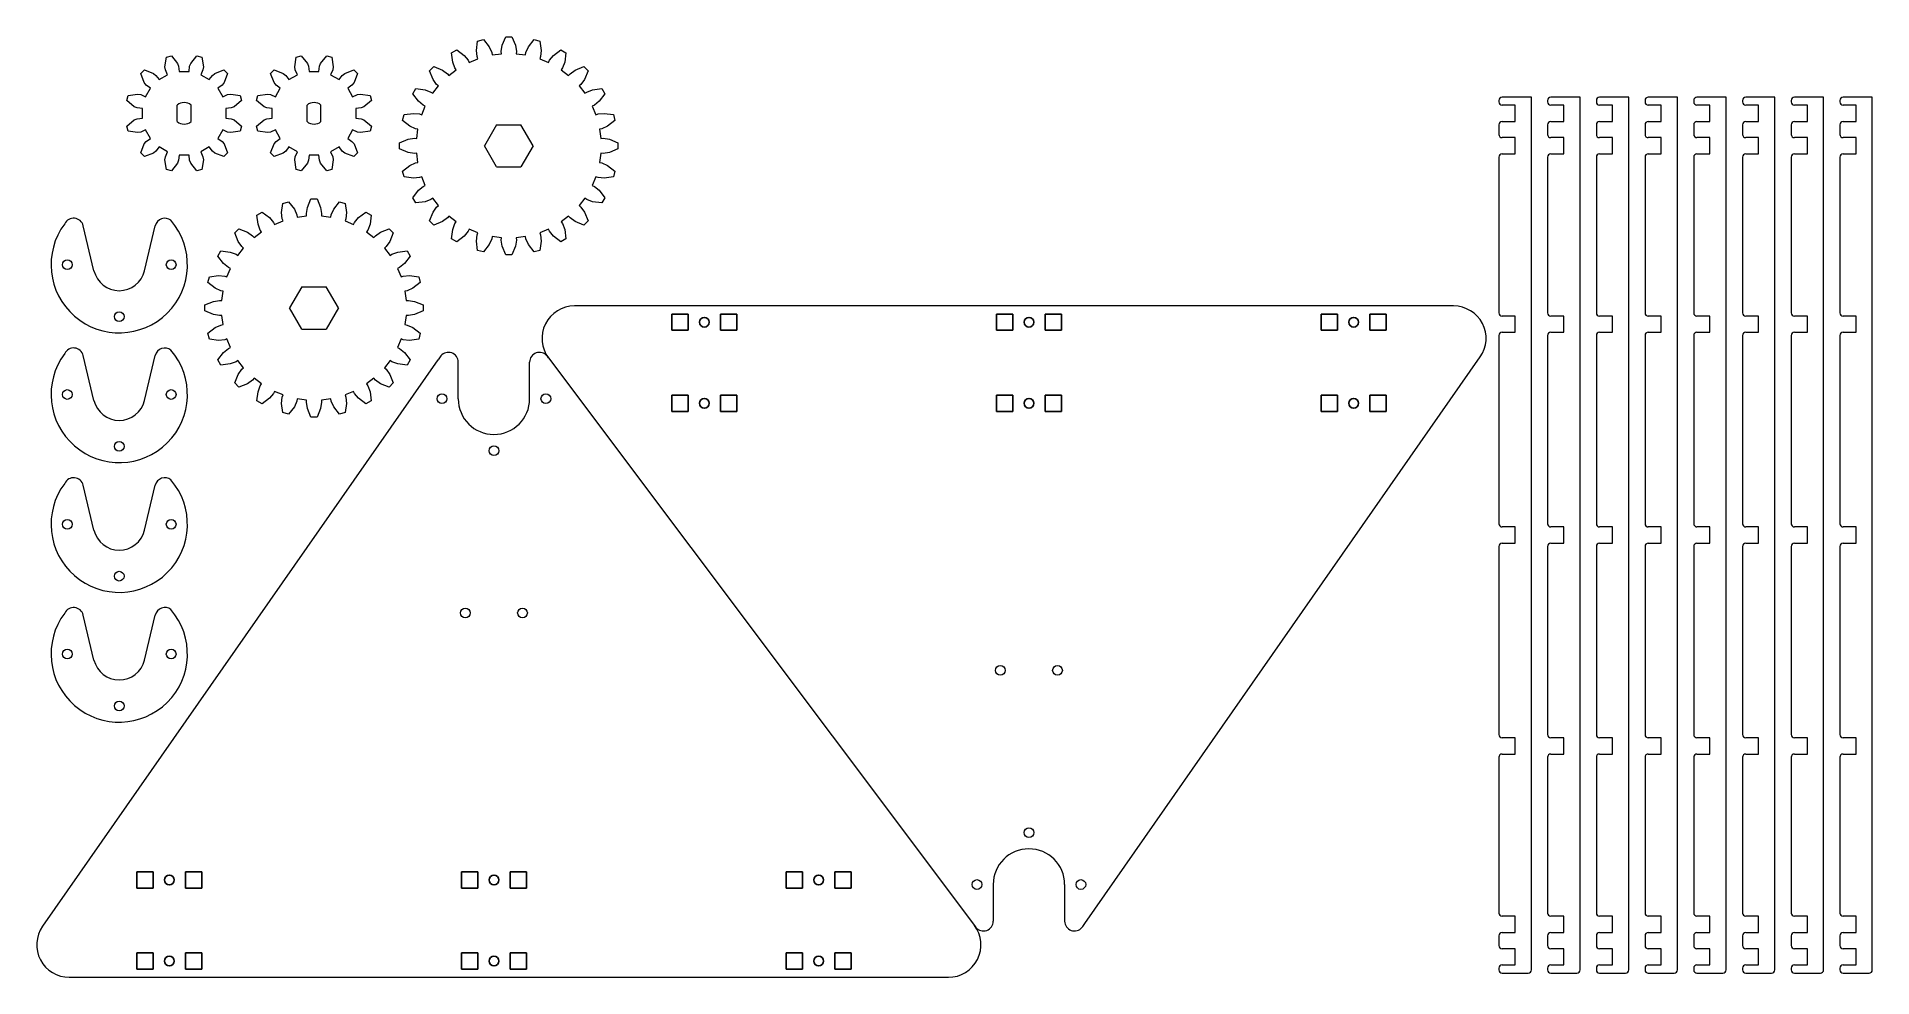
# Model space of a CAD drawing. Header units: millimetres. Extents: x 5 to 570, y 4 to 294.
import ezdxf

# ---------------------------------------------------------------- set-up
doc = ezdxf.new("R2010")
doc.units = ezdxf.units.MM
doc.layers.get('0').update_dxf_attribs({"linetype": 'CONTINUOUS', "lineweight": 25, "true_color": 0x000000})
for name, color, linetype, lineweight, true_color in [('Base - Side', 7, 'CONTINUOUS', 0, 0x000000), ('Bracket', 7, 'CONTINUOUS', 0, 0x000000), ('Gear - Motor', 7, 'CONTINUOUS', 0, 0x000000), ('Gear - Shaft', 7, 'CONTINUOUS', 0, 0x000000), ('Strut', 7, 'CONTINUOUS', 0, 0x000000)]:
    doc.layers.add(name, color=color, linetype=linetype, lineweight=lineweight, true_color=true_color)

msp = doc.modelspace()

# ---------------------------------------------------------------- linework, layer by layer
for p, q in [((205.22, 208.11), (200.22, 208.11)), ((200.22, 208.11), (200.22, 203.11)), ((205.22, 208.11), (205.22, 203.11)), ((215.22, 208.11), (220.22, 208.11)), ((215.22, 208.11), (215.22, 203.11)), ((220.22, 208.11), (220.22, 203.11)), ((305.22, 208.11), (300.22, 208.11)), ((300.22, 208.11), (300.22, 203.11)), ((305.22, 208.11), (305.22, 203.11)), ((315.22, 208.11), (320.22, 208.11)), ((315.22, 208.11), (315.22, 203.11)), ((320.22, 208.11), (320.22, 203.11)), ((405.22, 208.11), (400.22, 208.11)), ((400.22, 208.11), (400.22, 203.11)), ((405.22, 208.11), (405.22, 203.11)), ((415.22, 208.11), (420.22, 208.11)), ((415.22, 208.11), (415.22, 203.11)), ((420.22, 208.11), (420.22, 203.11)), ((205.22, 203.11), (200.22, 203.11)), ((215.22, 203.11), (220.22, 203.11)), ((305.22, 203.11), (300.22, 203.11)), ((315.22, 203.11), (320.22, 203.11)), ((405.22, 203.11), (400.22, 203.11)), ((415.22, 203.11), (420.22, 203.11)), ((205.22, 183.11), (200.22, 183.11)), ((200.22, 183.11), (200.22, 178.11)), ((205.22, 183.11), (205.22, 178.11)), ((215.22, 183.11), (220.22, 183.11)), ((215.22, 183.11), (215.22, 178.11)), ((220.22, 183.11), (220.22, 178.11)), ((305.22, 183.11), (300.22, 183.11)), ((300.22, 183.11), (300.22, 178.11)), ((305.22, 183.11), (305.22, 178.11)), ((315.22, 183.11), (320.22, 183.11)), ((315.22, 183.11), (315.22, 178.11)), ((320.22, 183.11), (320.22, 178.11)), ((405.22, 183.11), (400.22, 183.11)), ((400.22, 183.11), (400.22, 178.11)), ((405.22, 183.11), (405.22, 178.11)), ((415.22, 183.11), (420.22, 183.11)), ((415.22, 183.11), (415.22, 178.11)), ((420.22, 183.11), (420.22, 178.11)), ((205.22, 178.11), (200.22, 178.11)), ((215.22, 178.11), (220.22, 178.11)), ((305.22, 178.11), (300.22, 178.11)), ((315.22, 178.11), (320.22, 178.11)), ((405.22, 178.11), (400.22, 178.11)), ((415.22, 178.11), (420.22, 178.11)), ((40.42, 36.18), (35.42, 36.18)), ((35.42, 31.18), (35.42, 36.18)), ((40.42, 31.18), (40.42, 36.18)), ((50.42, 36.18), (55.42, 36.18)), ((50.42, 31.18), (50.42, 36.18)), ((55.42, 31.18), (55.42, 36.18)), ((140.42, 36.18), (135.42, 36.18)), ((135.42, 31.18), (135.42, 36.18)), ((140.42, 31.18), (140.42, 36.18)), ((150.42, 36.18), (155.42, 36.18)), ((150.42, 31.18), (150.42, 36.18)), ((155.42, 31.18), (155.42, 36.18)), ((240.42, 36.18), (235.42, 36.18)), ((235.42, 31.18), (235.42, 36.18)), ((240.42, 31.18), (240.42, 36.18)), ((250.42, 36.18), (255.42, 36.18)), ((250.42, 31.18), (250.42, 36.18)), ((255.42, 31.18), (255.42, 36.18)), ((40.42, 31.18), (35.42, 31.18)), ((50.42, 31.18), (55.42, 31.18)), ((140.42, 31.18), (135.42, 31.18)), ((150.42, 31.18), (155.42, 31.18)), ((240.42, 31.18), (235.42, 31.18)), ((250.42, 31.18), (255.42, 31.18)), ((40.42, 11.18), (35.42, 11.18)), ((35.42, 6.18), (35.42, 11.18)), ((40.42, 6.18), (35.42, 6.18)), ((40.42, 6.18), (40.42, 11.18)), ((50.42, 11.18), (55.42, 11.18)), ((50.42, 6.18), (50.42, 11.18)), ((50.42, 6.18), (55.42, 6.18)), ((55.42, 6.18), (55.42, 11.18)), ((140.42, 11.18), (135.42, 11.18)), ((135.42, 6.18), (135.42, 11.18)), ((140.42, 6.18), (135.42, 6.18)), ((140.42, 6.18), (140.42, 11.18)), ((150.42, 11.18), (155.42, 11.18)), ((150.42, 6.18), (150.42, 11.18)), ((150.42, 6.18), (155.42, 6.18)), ((155.42, 6.18), (155.42, 11.18)), ((240.42, 11.18), (235.42, 11.18)), ((235.42, 6.18), (235.42, 11.18)), ((240.42, 6.18), (235.42, 6.18)), ((240.42, 6.18), (240.42, 11.18)), ((250.42, 11.18), (255.42, 11.18)), ((250.42, 6.18), (250.42, 11.18)), ((250.42, 6.18), (255.42, 6.18)), ((255.42, 6.18), (255.42, 11.18))]:
    msp.add_line(p, q)
for centre in [(210.22, 205.61), (310.22, 205.61), (410.22, 205.61), (210.22, 180.61), (310.22, 180.61), (410.22, 180.61), (45.42, 33.68), (145.42, 33.68), (245.42, 33.68), (45.42, 8.68), (145.42, 8.68), (245.42, 8.68)]:
    msp.add_circle(centre, 1.5)
at = {"layer": 'Base - Side'}
for p, q in [((441.05, 210.61), (170.22, 210.61)), ((128.19, 194.02), (6.38, 19.4)), ((134.42, 182.01), (134.42, 193.32)), ((156.42, 182.01), (156.42, 193.32)), ((162.22, 194.61), (293.42, 19.68)), ((327.44, 20.26), (449.25, 194.89)), ((299.22, 32.28), (299.22, 20.96)), ((321.22, 32.28), (321.22, 20.96)), ((14.58, 3.68), (285.42, 3.68))]:
    msp.add_line(p, q, dxfattribs=at)
for centre in [(129.42, 182.01), (161.42, 182.01), (145.42, 166.01), (136.62, 115.98), (154.22, 115.98), (301.42, 98.3), (319.02, 98.3), (310.22, 48.28), (294.22, 32.28), (326.22, 32.28)]:
    msp.add_circle(centre, 1.5, dxfattribs=at)
for centre, radius, start, end in [((170.22, 200.61), 10, 90, 216.8699), ((441.05, 200.61), 10, 325.1024, 90), ((145.42, 182.01), 21, 141.0576, 145.1024), ((131.42, 193.32), 3, 0, 141.0576), ((159.42, 193.32), 3, 38.9424, 180), ((145.42, 182.01), 21, 36.8699, 38.9424), ((145.42, 182.01), 11, 180, 0), ((310.22, 32.28), 11, 360, 180), ((14.58, 13.68), 10, 145.1024, 270), ((285.42, 13.68), 10, 270, 36.8699), ((310.22, 32.28), 21, 216.8699, 218.9424), ((296.22, 20.96), 3, 218.9424, 360), ((324.22, 20.96), 3, 180, 321.0576), ((310.22, 32.28), 21, 321.0576, 325.1024)]:
    msp.add_arc(centre, radius, start, end, dxfattribs=at)
at = {"layer": 'Bracket'}
for p, q in [((22.22, 221.48), (18.92, 235.34)), ((37.78, 221.48), (41.08, 235.34)), ((22.22, 181.48), (18.92, 195.34)), ((37.78, 181.48), (41.08, 195.34)), ((22.22, 141.48), (18.92, 155.34)), ((37.78, 141.48), (41.08, 155.34)), ((22.22, 101.48), (18.92, 115.34)), ((37.78, 101.48), (41.08, 115.34))]:
    msp.add_line(p, q, dxfattribs=at)
for centre in [(14, 223.33), (46, 223.33), (30, 207.33), (14, 183.33), (46, 183.33), (30, 167.33), (14, 143.33), (46, 143.33), (30, 127.33), (14, 103.33), (46, 103.33), (30, 87.33)]:
    msp.add_circle(centre, 1.5, dxfattribs=at)
for centre, radius, start, end in [((15.95, 234.62), 3.05, 13.7119, 154.4471), ((44.05, 234.62), 3.05, 52.0127, 166.2949), ((30, 223.33), 21, 143.1259, 40.6864), ((30, 223.33), 8, 193.3877, 346.6123), ((30, 183.33), 21, 143.1259, 40.6864), ((15.95, 194.62), 3.05, 13.7119, 154.4471), ((44.05, 194.62), 3.05, 52.0127, 166.2949), ((30, 183.33), 8, 193.3877, 346.6123), ((30, 143.33), 21, 143.1259, 40.6864), ((15.95, 154.62), 3.05, 13.7119, 154.4471), ((44.05, 154.62), 3.05, 52.0127, 166.2949), ((30, 143.33), 8, 193.3877, 346.6123), ((30, 103.33), 21, 143.1259, 40.6864), ((15.95, 114.62), 3.05, 13.7119, 154.4471), ((44.05, 114.62), 3.05, 52.0127, 166.2949), ((30, 103.33), 8, 193.3877, 346.6123)]:
    msp.add_arc(centre, radius, start, end, dxfattribs=at)
at = {"layer": 'Gear - Motor', "color": 7, "true_color": 0xffffff}
for p, q in [((36.64, 282.23), (37.77, 283.36)), ((37.77, 283.36), (40.55, 282.32)), ((44.06, 284.34), (44.54, 287.27)), ((44.22, 283.39), (44.06, 284.34)), ((44.87, 281.88), (44.22, 283.39)), ((44.54, 287.27), (46.09, 287.68)), ((46.09, 287.68), (47.97, 285.39)), ((47.97, 285.39), (48.31, 284.49)), ((48.31, 284.49), (48.5, 282.85)), ((48.5, 282.85), (51.5, 282.85)), ((51.5, 282.85), (51.69, 284.49)), ((51.69, 284.49), (52.03, 285.39)), ((52.03, 285.39), (53.91, 287.68)), ((53.91, 287.68), (55.46, 287.27)), ((55.78, 283.39), (55.13, 281.88)), ((55.46, 287.27), (55.94, 284.34)), ((55.94, 284.34), (55.78, 283.39)), ((59.45, 282.32), (62.23, 283.36)), ((62.23, 283.36), (63.36, 282.23)), ((76.64, 282.23), (77.77, 283.36)), ((77.77, 283.36), (80.55, 282.32)), ((84.06, 284.34), (84.54, 287.27)), ((84.22, 283.39), (84.06, 284.34)), ((84.87, 281.88), (84.22, 283.39)), ((84.54, 287.27), (86.09, 287.68)), ((86.09, 287.68), (87.97, 285.39)), ((87.97, 285.39), (88.31, 284.49)), ((88.31, 284.49), (88.5, 282.85)), ((88.5, 282.85), (91.5, 282.85)), ((91.5, 282.85), (91.69, 284.49)), ((91.69, 284.49), (92.03, 285.39)), ((92.03, 285.39), (93.91, 287.68)), ((93.91, 287.68), (95.46, 287.27)), ((95.78, 283.39), (95.13, 281.88)), ((95.46, 287.27), (95.94, 284.34)), ((95.94, 284.34), (95.78, 283.39)), ((99.45, 282.32), (102.23, 283.36)), ((102.23, 283.36), (103.36, 282.23)), ((37.68, 279.45), (36.64, 282.23)), ((38.3, 278.71), (37.68, 279.45)), ((38.12, 275.13), (39.62, 277.72)), ((39.62, 277.72), (38.3, 278.71)), ((40.55, 282.32), (41.29, 281.7)), ((41.29, 281.7), (42.28, 280.38)), ((42.28, 280.38), (44.87, 281.88)), ((55.13, 281.88), (57.72, 280.38)), ((57.72, 280.38), (58.71, 281.7)), ((58.71, 281.7), (59.45, 282.32)), ((61.7, 278.71), (60.38, 277.72)), ((60.38, 277.72), (61.88, 275.13)), ((62.32, 279.45), (61.7, 278.71)), ((63.36, 282.23), (62.32, 279.45)), ((77.68, 279.45), (76.64, 282.23)), ((78.3, 278.71), (77.68, 279.45)), ((78.12, 275.13), (79.62, 277.72)), ((79.62, 277.72), (78.3, 278.71)), ((80.55, 282.32), (81.29, 281.7)), ((81.29, 281.7), (82.28, 280.38)), ((82.28, 280.38), (84.87, 281.88)), ((95.13, 281.88), (97.72, 280.38)), ((97.72, 280.38), (98.71, 281.7)), ((98.71, 281.7), (99.45, 282.32)), ((101.7, 278.71), (100.38, 277.72)), ((100.38, 277.72), (101.88, 275.13)), ((102.32, 279.45), (101.7, 278.71)), ((103.36, 282.23), (102.32, 279.45)), ((32.32, 273.91), (32.73, 275.46)), ((34.61, 272.03), (32.32, 273.91)), ((32.73, 275.46), (35.66, 275.94)), ((35.51, 271.69), (34.61, 272.03)), ((37.15, 271.5), (35.51, 271.69)), ((35.66, 275.94), (36.61, 275.78)), ((36.61, 275.78), (38.12, 275.13)), ((37.15, 268.5), (37.15, 271.5)), ((61.88, 275.13), (63.39, 275.78)), ((64.49, 271.69), (62.85, 271.5)), ((62.85, 271.5), (62.85, 268.5)), ((63.39, 275.78), (64.34, 275.94)), ((64.34, 275.94), (67.27, 275.46)), ((65.39, 272.03), (64.49, 271.69)), ((67.68, 273.91), (65.39, 272.03)), ((67.27, 275.46), (67.68, 273.91)), ((72.32, 273.91), (72.73, 275.46)), ((74.61, 272.03), (72.32, 273.91)), ((72.73, 275.46), (75.66, 275.94)), ((75.51, 271.69), (74.61, 272.03)), ((77.15, 271.5), (75.51, 271.69)), ((75.66, 275.94), (76.61, 275.78)), ((76.61, 275.78), (78.12, 275.13)), ((77.15, 268.5), (77.15, 271.5)), ((101.88, 275.13), (103.39, 275.78)), ((104.49, 271.69), (102.85, 271.5)), ((102.85, 271.5), (102.85, 268.5)), ((103.39, 275.78), (104.34, 275.94)), ((104.34, 275.94), (107.27, 275.46)), ((105.39, 272.03), (104.49, 271.69)), ((107.68, 273.91), (105.39, 272.03)), ((107.27, 275.46), (107.68, 273.91)), ((32.32, 266.09), (34.61, 267.97)), ((32.73, 264.54), (32.32, 266.09)), ((34.61, 267.97), (35.51, 268.31)), ((35.51, 268.31), (37.15, 268.5)), ((62.85, 268.5), (64.49, 268.31)), ((64.49, 268.31), (65.39, 267.97)), ((65.39, 267.97), (67.68, 266.09)), ((67.68, 266.09), (67.27, 264.54)), ((72.32, 266.09), (74.61, 267.97)), ((72.73, 264.54), (72.32, 266.09)), ((74.61, 267.97), (75.51, 268.31)), ((75.51, 268.31), (77.15, 268.5)), ((102.85, 268.5), (104.49, 268.31)), ((104.49, 268.31), (105.39, 267.97)), ((105.39, 267.97), (107.68, 266.09)), ((107.68, 266.09), (107.27, 264.54)), ((35.66, 264.06), (32.73, 264.54)), ((36.61, 264.22), (35.66, 264.06)), ((38.12, 264.87), (36.61, 264.22)), ((36.64, 257.77), (37.68, 260.55)), ((37.68, 260.55), (38.3, 261.29)), ((39.62, 262.28), (38.12, 264.87)), ((38.3, 261.29), (39.62, 262.28)), ((61.88, 264.87), (60.38, 262.28)), ((60.38, 262.28), (61.7, 261.29)), ((61.7, 261.29), (62.32, 260.55)), ((63.39, 264.22), (61.88, 264.87)), ((62.32, 260.55), (63.36, 257.77)), ((64.34, 264.06), (63.39, 264.22)), ((67.27, 264.54), (64.34, 264.06)), ((75.66, 264.06), (72.73, 264.54)), ((76.61, 264.22), (75.66, 264.06)), ((78.12, 264.87), (76.61, 264.22)), ((76.64, 257.77), (77.68, 260.55)), ((77.68, 260.55), (78.3, 261.29)), ((79.62, 262.28), (78.12, 264.87)), ((78.3, 261.29), (79.62, 262.28)), ((101.88, 264.87), (100.38, 262.28)), ((100.38, 262.28), (101.7, 261.29)), ((101.7, 261.29), (102.32, 260.55)), ((103.39, 264.22), (101.88, 264.87)), ((102.32, 260.55), (103.36, 257.77)), ((104.34, 264.06), (103.39, 264.22)), ((107.27, 264.54), (104.34, 264.06)), ((37.77, 256.64), (36.64, 257.77)), ((40.55, 257.68), (37.77, 256.64)), ((41.29, 258.3), (40.55, 257.68)), ((42.28, 259.62), (41.29, 258.3)), ((44.87, 258.12), (42.28, 259.62)), ((44.06, 255.66), (44.22, 256.61)), ((44.54, 252.73), (44.06, 255.66)), ((44.22, 256.61), (44.87, 258.12)), ((47.97, 254.61), (46.09, 252.32)), ((48.31, 255.51), (47.97, 254.61)), ((48.5, 257.15), (48.31, 255.51)), ((51.5, 257.15), (48.5, 257.15)), ((51.69, 255.51), (51.5, 257.15)), ((52.03, 254.61), (51.69, 255.51)), ((53.91, 252.32), (52.03, 254.61)), ((57.72, 259.62), (55.13, 258.12)), ((55.13, 258.12), (55.78, 256.61)), ((55.94, 255.66), (55.46, 252.73)), ((55.78, 256.61), (55.94, 255.66)), ((58.71, 258.3), (57.72, 259.62)), ((59.45, 257.68), (58.71, 258.3)), ((62.23, 256.64), (59.45, 257.68)), ((63.36, 257.77), (62.23, 256.64)), ((77.77, 256.64), (76.64, 257.77)), ((80.55, 257.68), (77.77, 256.64)), ((81.29, 258.3), (80.55, 257.68)), ((82.28, 259.62), (81.29, 258.3)), ((84.87, 258.12), (82.28, 259.62)), ((84.06, 255.66), (84.22, 256.61)), ((84.54, 252.73), (84.06, 255.66)), ((84.22, 256.61), (84.87, 258.12)), ((87.97, 254.61), (86.09, 252.32)), ((88.31, 255.51), (87.97, 254.61)), ((88.5, 257.15), (88.31, 255.51)), ((91.5, 257.15), (88.5, 257.15)), ((91.69, 255.51), (91.5, 257.15)), ((92.03, 254.61), (91.69, 255.51)), ((93.91, 252.32), (92.03, 254.61)), ((97.72, 259.62), (95.13, 258.12)), ((95.13, 258.12), (95.78, 256.61)), ((95.94, 255.66), (95.46, 252.73)), ((95.78, 256.61), (95.94, 255.66)), ((98.71, 258.3), (97.72, 259.62)), ((99.45, 257.68), (98.71, 258.3)), ((102.23, 256.64), (99.45, 257.68)), ((103.36, 257.77), (102.23, 256.64)), ((46.09, 252.32), (44.54, 252.73)), ((55.46, 252.73), (53.91, 252.32)), ((86.09, 252.32), (84.54, 252.73)), ((95.46, 252.73), (93.91, 252.32))]:
    msp.add_line(p, q, dxfattribs=at)
at = {"layer": 'Gear - Motor'}
for p, q in [((47.85, 267.46), (47.85, 272.54)), ((52.15, 267.46), (52.15, 272.54)), ((87.85, 267.46), (87.85, 272.54)), ((92.15, 267.46), (92.15, 272.54))]:
    msp.add_line(p, q, dxfattribs=at)
for centre, start, end in [((50, 270), 49.8259, 130.1741), ((90, 270), 49.8259, 130.1741), ((50, 270), 229.8259, 310.1741), ((90, 270), 229.8259, 310.1741)]:
    msp.add_arc(centre, 3.33, start, end, dxfattribs=at)
at = {"layer": 'Gear - Shaft', "color": 7, "true_color": 0xffffff}
for p, q in [((132.39, 288.65), (133.99, 289.58)), ((132.75, 285.81), (132.39, 288.65)), ((133.99, 289.58), (136.27, 287.84)), ((140.02, 289.4), (140.4, 292.24)), ((140.21, 287.48), (140.02, 289.4)), ((140.4, 292.24), (142.19, 292.71)), ((142.19, 292.71), (143.94, 290.45)), ((143.94, 290.45), (144.74, 288.7)), ((144.74, 288.7), (144.86, 287.99)), ((144.86, 287.99), (147.72, 288.37)), ((147.66, 289.08), (147.97, 290.98)), ((147.72, 288.37), (147.66, 289.08)), ((147.97, 290.98), (149.07, 293.62)), ((149.07, 293.62), (150.93, 293.62)), ((150.93, 293.62), (152.03, 290.98)), ((152.03, 290.98), (152.34, 289.08)), ((152.34, 289.08), (152.28, 288.37)), ((152.28, 288.37), (155.14, 287.99)), ((155.14, 287.99), (155.26, 288.7)), ((155.26, 288.7), (156.06, 290.45)), ((156.06, 290.45), (157.81, 292.71)), ((157.81, 292.71), (159.6, 292.24)), ((159.6, 292.24), (159.98, 289.4)), ((159.98, 289.4), (159.79, 287.48)), ((163.73, 287.84), (166.01, 289.58)), ((166.01, 289.58), (167.61, 288.65)), ((167.61, 288.65), (167.25, 285.81)), ((125.57, 283.12), (126.88, 284.43)), ((126.66, 280.47), (125.57, 283.12)), ((126.88, 284.43), (129.53, 283.34)), ((129.53, 283.34), (131.09, 282.22)), ((131.56, 281.67), (133.84, 283.42)), ((133.43, 284.01), (132.75, 285.81)), ((133.84, 283.42), (133.43, 284.01)), ((136.27, 287.84), (137.49, 286.36)), ((137.49, 286.36), (137.79, 285.71)), ((137.79, 285.71), (140.45, 286.81)), ((140.45, 286.81), (140.21, 287.48)), ((159.79, 287.48), (159.55, 286.81)), ((159.55, 286.81), (162.21, 285.71)), ((162.21, 285.71), (162.51, 286.36)), ((162.51, 286.36), (163.73, 287.84)), ((166.57, 284.01), (166.16, 283.42)), ((166.16, 283.42), (168.44, 281.67)), ((167.25, 285.81), (166.57, 284.01)), ((168.91, 282.22), (170.47, 283.34)), ((170.47, 283.34), (173.12, 284.43)), ((173.12, 284.43), (174.43, 283.12)), ((174.43, 283.12), (173.34, 280.47)), ((120.42, 276.01), (121.35, 277.61)), ((121.35, 277.61), (124.19, 277.25)), ((124.19, 277.25), (125.99, 276.57)), ((126.58, 276.16), (128.33, 278.44)), ((127.78, 278.91), (126.66, 280.47)), ((128.33, 278.44), (127.78, 278.91)), ((131.09, 282.22), (131.56, 281.67)), ((168.44, 281.67), (168.91, 282.22)), ((172.22, 278.91), (171.67, 278.44)), ((171.67, 278.44), (173.42, 276.16)), ((173.34, 280.47), (172.22, 278.91)), ((174.01, 276.57), (175.81, 277.25)), ((175.81, 277.25), (178.65, 277.61)), ((178.65, 277.61), (179.58, 276.01)), ((122.16, 273.73), (120.42, 276.01)), ((123.64, 272.51), (122.16, 273.73)), ((123.19, 269.55), (124.29, 272.21)), ((124.29, 272.21), (123.64, 272.51)), ((125.99, 276.57), (126.58, 276.16)), ((173.42, 276.16), (174.01, 276.57)), ((176.36, 272.51), (175.71, 272.21)), ((175.71, 272.21), (176.81, 269.55)), ((177.84, 273.73), (176.36, 272.51)), ((179.58, 276.01), (177.84, 273.73)), ((117.29, 267.81), (117.76, 269.6)), ((119.55, 266.06), (117.29, 267.81)), ((117.76, 269.6), (120.6, 269.98)), ((121.3, 265.26), (119.55, 266.06)), ((120.6, 269.98), (122.52, 269.79)), ((122.52, 269.79), (123.19, 269.55)), ((176.81, 269.55), (177.48, 269.79)), ((177.48, 269.79), (179.4, 269.98)), ((180.45, 266.06), (178.7, 265.26)), ((179.4, 269.98), (182.24, 269.6)), ((182.71, 267.81), (180.45, 266.06)), ((182.24, 269.6), (182.71, 267.81)), ((116.38, 260.93), (119.02, 262.03)), ((116.38, 259.07), (116.38, 260.93)), ((119.02, 262.03), (120.92, 262.34)), ((120.92, 262.34), (121.63, 262.28)), ((122.01, 265.14), (121.3, 265.26)), ((121.63, 262.28), (122.01, 265.14)), ((178.7, 265.26), (177.99, 265.14)), ((177.99, 265.14), (178.37, 262.28)), ((178.37, 262.28), (179.08, 262.34)), ((179.08, 262.34), (180.98, 262.03)), ((180.98, 262.03), (183.62, 260.93)), ((183.62, 260.93), (183.62, 259.07)), ((119.02, 257.97), (116.38, 259.07)), ((120.92, 257.66), (119.02, 257.97)), ((119.55, 253.94), (121.3, 254.74)), ((121.63, 257.72), (120.92, 257.66)), ((121.3, 254.74), (122.01, 254.86)), ((122.01, 254.86), (121.63, 257.72)), ((178.37, 257.72), (177.99, 254.86)), ((177.99, 254.86), (178.7, 254.74)), ((179.08, 257.66), (178.37, 257.72)), ((178.7, 254.74), (180.45, 253.94)), ((180.98, 257.97), (179.08, 257.66)), ((183.62, 259.07), (180.98, 257.97)), ((117.29, 252.19), (119.55, 253.94)), ((117.76, 250.4), (117.29, 252.19)), ((120.6, 250.02), (117.76, 250.4)), ((122.52, 250.21), (120.6, 250.02)), ((123.19, 250.45), (122.52, 250.21)), ((124.29, 247.79), (123.19, 250.45)), ((176.81, 250.45), (175.71, 247.79)), ((177.48, 250.21), (176.81, 250.45)), ((179.4, 250.02), (177.48, 250.21)), ((182.24, 250.4), (179.4, 250.02)), ((180.45, 253.94), (182.71, 252.19)), ((182.71, 252.19), (182.24, 250.4)), ((87.97, 240.98), (89.07, 243.62)), ((89.07, 243.62), (90.93, 243.62)), ((90.93, 243.62), (92.03, 240.98)), ((120.42, 243.99), (122.16, 246.27)), ((121.35, 242.39), (120.42, 243.99)), ((122.16, 246.27), (123.64, 247.49)), ((123.64, 247.49), (124.29, 247.79)), ((125.99, 243.43), (124.19, 242.75)), ((126.58, 243.84), (125.99, 243.43)), ((128.33, 241.56), (126.58, 243.84)), ((173.42, 243.84), (171.67, 241.56)), ((174.01, 243.43), (173.42, 243.84)), ((175.81, 242.75), (174.01, 243.43)), ((175.71, 247.79), (176.36, 247.49)), ((176.36, 247.49), (177.84, 246.27)), ((177.84, 246.27), (179.58, 243.99)), ((179.58, 243.99), (178.65, 242.39)), ((72.39, 238.65), (73.99, 239.58)), ((72.75, 235.81), (72.39, 238.65)), ((73.99, 239.58), (76.27, 237.84)), ((76.27, 237.84), (77.49, 236.36)), ((80.02, 239.4), (80.4, 242.24)), ((80.21, 237.48), (80.02, 239.4)), ((80.45, 236.81), (80.21, 237.48)), ((80.4, 242.24), (82.19, 242.71)), ((82.19, 242.71), (83.94, 240.45)), ((83.94, 240.45), (84.74, 238.7)), ((84.74, 238.7), (84.86, 237.99)), ((84.86, 237.99), (87.72, 238.37)), ((87.66, 239.08), (87.97, 240.98)), ((87.72, 238.37), (87.66, 239.08)), ((92.03, 240.98), (92.34, 239.08)), ((92.34, 239.08), (92.28, 238.37)), ((92.28, 238.37), (95.14, 237.99)), ((95.14, 237.99), (95.26, 238.7)), ((95.26, 238.7), (96.06, 240.45)), ((96.06, 240.45), (97.81, 242.71)), ((97.81, 242.71), (99.6, 242.24)), ((99.79, 237.48), (99.55, 236.81)), ((99.6, 242.24), (99.98, 239.4)), ((99.98, 239.4), (99.79, 237.48)), ((102.51, 236.36), (103.73, 237.84)), ((103.73, 237.84), (106.01, 239.58)), ((106.01, 239.58), (107.61, 238.65)), ((107.61, 238.65), (107.25, 235.81)), ((124.19, 242.75), (121.35, 242.39)), ((125.57, 236.88), (126.66, 239.53)), ((126.66, 239.53), (127.78, 241.09)), ((127.78, 241.09), (128.33, 241.56)), ((131.09, 237.78), (129.53, 236.66)), ((131.56, 238.33), (131.09, 237.78)), ((133.84, 236.58), (131.56, 238.33)), ((168.44, 238.33), (166.16, 236.58)), ((168.91, 237.78), (168.44, 238.33)), ((170.47, 236.66), (168.91, 237.78)), ((171.67, 241.56), (172.22, 241.09)), ((172.22, 241.09), (173.34, 239.53)), ((173.34, 239.53), (174.43, 236.88)), ((178.65, 242.39), (175.81, 242.75)), ((65.57, 233.12), (66.88, 234.43)), ((66.66, 230.47), (65.57, 233.12)), ((66.88, 234.43), (69.53, 233.34)), ((69.53, 233.34), (71.09, 232.22)), ((71.09, 232.22), (71.56, 231.67)), ((71.56, 231.67), (73.84, 233.42)), ((73.43, 234.01), (72.75, 235.81)), ((73.84, 233.42), (73.43, 234.01)), ((77.49, 236.36), (77.79, 235.71)), ((77.79, 235.71), (80.45, 236.81)), ((99.55, 236.81), (102.21, 235.71)), ((102.21, 235.71), (102.51, 236.36)), ((106.57, 234.01), (106.16, 233.42)), ((106.16, 233.42), (108.44, 231.67)), ((107.25, 235.81), (106.57, 234.01)), ((108.44, 231.67), (108.91, 232.22)), ((108.91, 232.22), (110.47, 233.34)), ((110.47, 233.34), (113.12, 234.43)), ((113.12, 234.43), (114.43, 233.12)), ((114.43, 233.12), (113.34, 230.47)), ((126.88, 235.57), (125.57, 236.88)), ((129.53, 236.66), (126.88, 235.57)), ((132.39, 231.35), (132.75, 234.19)), ((132.75, 234.19), (133.43, 235.99)), ((133.43, 235.99), (133.84, 236.58)), ((136.27, 232.16), (133.99, 230.42)), ((137.49, 233.64), (136.27, 232.16)), ((137.79, 234.29), (137.49, 233.64)), ((140.45, 233.19), (137.79, 234.29)), ((140.02, 230.6), (140.21, 232.52)), ((140.21, 232.52), (140.45, 233.19)), ((144.86, 232.01), (144.74, 231.3)), ((147.72, 231.63), (144.86, 232.01)), ((155.14, 232.01), (152.28, 231.63)), ((155.26, 231.3), (155.14, 232.01)), ((162.21, 234.29), (159.55, 233.19)), ((159.55, 233.19), (159.79, 232.52)), ((159.79, 232.52), (159.98, 230.6)), ((162.51, 233.64), (162.21, 234.29)), ((163.73, 232.16), (162.51, 233.64)), ((166.01, 230.42), (163.73, 232.16)), ((166.16, 236.58), (166.57, 235.99)), ((166.57, 235.99), (167.25, 234.19)), ((167.25, 234.19), (167.61, 231.35)), ((173.12, 235.57), (170.47, 236.66)), ((174.43, 236.88), (173.12, 235.57)), ((60.42, 226.01), (61.35, 227.61)), ((61.35, 227.61), (64.19, 227.25)), ((64.19, 227.25), (65.99, 226.57)), ((65.99, 226.57), (66.58, 226.16)), ((66.58, 226.16), (68.33, 228.44)), ((67.78, 228.91), (66.66, 230.47)), ((68.33, 228.44), (67.78, 228.91)), ((112.22, 228.91), (111.67, 228.44)), ((111.67, 228.44), (113.42, 226.16)), ((113.34, 230.47), (112.22, 228.91)), ((113.42, 226.16), (114.01, 226.57)), ((114.01, 226.57), (115.81, 227.25)), ((115.81, 227.25), (118.65, 227.61)), ((118.65, 227.61), (119.58, 226.01)), ((133.99, 230.42), (132.39, 231.35)), ((140.4, 227.76), (140.02, 230.6)), ((142.19, 227.29), (140.4, 227.76)), ((143.94, 229.55), (142.19, 227.29)), ((144.74, 231.3), (143.94, 229.55)), ((147.66, 230.92), (147.72, 231.63)), ((147.97, 229.02), (147.66, 230.92)), ((149.07, 226.38), (147.97, 229.02)), ((150.93, 226.38), (149.07, 226.38)), ((152.03, 229.02), (150.93, 226.38)), ((152.34, 230.92), (152.03, 229.02)), ((152.28, 231.63), (152.34, 230.92)), ((156.06, 229.55), (155.26, 231.3)), ((157.81, 227.29), (156.06, 229.55)), ((159.6, 227.76), (157.81, 227.29)), ((159.98, 230.6), (159.6, 227.76)), ((167.61, 231.35), (166.01, 230.42)), ((62.16, 223.73), (60.42, 226.01)), ((63.64, 222.51), (62.16, 223.73)), ((63.19, 219.55), (64.29, 222.21)), ((64.29, 222.21), (63.64, 222.51)), ((116.36, 222.51), (115.71, 222.21)), ((115.71, 222.21), (116.81, 219.55)), ((117.84, 223.73), (116.36, 222.51)), ((119.58, 226.01), (117.84, 223.73)), ((57.29, 217.81), (57.76, 219.6)), ((59.55, 216.06), (57.29, 217.81)), ((57.76, 219.6), (60.6, 219.98)), ((61.3, 215.26), (59.55, 216.06)), ((60.6, 219.98), (62.52, 219.79)), ((62.01, 215.14), (61.3, 215.26)), ((61.63, 212.28), (62.01, 215.14)), ((62.52, 219.79), (63.19, 219.55)), ((116.81, 219.55), (117.48, 219.79)), ((117.48, 219.79), (119.4, 219.98)), ((118.7, 215.26), (117.99, 215.14)), ((117.99, 215.14), (118.37, 212.28)), ((120.45, 216.06), (118.7, 215.26)), ((119.4, 219.98), (122.24, 219.6)), ((122.71, 217.81), (120.45, 216.06)), ((122.24, 219.6), (122.71, 217.81)), ((56.38, 210.93), (59.02, 212.03)), ((56.38, 209.07), (56.38, 210.93)), ((59.02, 212.03), (60.92, 212.34)), ((60.92, 212.34), (61.63, 212.28)), ((118.37, 212.28), (119.08, 212.34)), ((119.08, 212.34), (120.98, 212.03)), ((120.98, 212.03), (123.62, 210.93)), ((123.62, 210.93), (123.62, 209.07)), ((59.02, 207.97), (56.38, 209.07)), ((57.29, 202.19), (59.55, 203.94)), ((60.92, 207.66), (59.02, 207.97)), ((59.55, 203.94), (61.3, 204.74)), ((61.63, 207.72), (60.92, 207.66)), ((61.3, 204.74), (62.01, 204.86)), ((62.01, 204.86), (61.63, 207.72)), ((118.37, 207.72), (117.99, 204.86)), ((117.99, 204.86), (118.7, 204.74)), ((119.08, 207.66), (118.37, 207.72)), ((118.7, 204.74), (120.45, 203.94)), ((120.98, 207.97), (119.08, 207.66)), ((120.45, 203.94), (122.71, 202.19)), ((123.62, 209.07), (120.98, 207.97)), ((57.76, 200.4), (57.29, 202.19)), ((60.6, 200.02), (57.76, 200.4)), ((62.52, 200.21), (60.6, 200.02)), ((63.19, 200.45), (62.52, 200.21)), ((64.29, 197.79), (63.19, 200.45)), ((116.81, 200.45), (115.71, 197.79)), ((117.48, 200.21), (116.81, 200.45)), ((119.4, 200.02), (117.48, 200.21)), ((122.24, 200.4), (119.4, 200.02)), ((122.71, 202.19), (122.24, 200.4)), ((60.42, 193.99), (62.16, 196.27)), ((61.35, 192.39), (60.42, 193.99)), ((64.19, 192.75), (61.35, 192.39)), ((62.16, 196.27), (63.64, 197.49)), ((63.64, 197.49), (64.29, 197.79)), ((65.99, 193.43), (64.19, 192.75)), ((66.58, 193.84), (65.99, 193.43)), ((68.33, 191.56), (66.58, 193.84)), ((113.42, 193.84), (111.67, 191.56)), ((114.01, 193.43), (113.42, 193.84)), ((115.81, 192.75), (114.01, 193.43)), ((115.71, 197.79), (116.36, 197.49)), ((118.65, 192.39), (115.81, 192.75)), ((116.36, 197.49), (117.84, 196.27)), ((117.84, 196.27), (119.58, 193.99)), ((119.58, 193.99), (118.65, 192.39)), ((65.57, 186.88), (66.66, 189.53)), ((66.88, 185.57), (65.57, 186.88)), ((66.66, 189.53), (67.78, 191.09)), ((69.53, 186.66), (66.88, 185.57)), ((67.78, 191.09), (68.33, 191.56)), ((71.09, 187.78), (69.53, 186.66)), ((71.56, 188.33), (71.09, 187.78)), ((73.84, 186.58), (71.56, 188.33)), ((108.44, 188.33), (106.16, 186.58)), ((108.91, 187.78), (108.44, 188.33)), ((110.47, 186.66), (108.91, 187.78)), ((113.12, 185.57), (110.47, 186.66)), ((111.67, 191.56), (112.22, 191.09)), ((112.22, 191.09), (113.34, 189.53)), ((114.43, 186.88), (113.12, 185.57)), ((113.34, 189.53), (114.43, 186.88)), ((72.39, 181.35), (72.75, 184.19)), ((73.99, 180.42), (72.39, 181.35)), ((72.75, 184.19), (73.43, 185.99)), ((73.43, 185.99), (73.84, 186.58)), ((76.27, 182.16), (73.99, 180.42)), ((77.49, 183.64), (76.27, 182.16)), ((77.79, 184.29), (77.49, 183.64)), ((80.45, 183.19), (77.79, 184.29)), ((80.02, 180.6), (80.21, 182.52)), ((80.21, 182.52), (80.45, 183.19)), ((84.74, 181.3), (83.94, 179.55)), ((84.86, 182.01), (84.74, 181.3)), ((87.72, 181.63), (84.86, 182.01)), ((87.66, 180.92), (87.72, 181.63)), ((95.14, 182.01), (92.28, 181.63)), ((92.28, 181.63), (92.34, 180.92)), ((95.26, 181.3), (95.14, 182.01)), ((96.06, 179.55), (95.26, 181.3)), ((102.21, 184.29), (99.55, 183.19)), ((99.55, 183.19), (99.79, 182.52)), ((99.79, 182.52), (99.98, 180.6)), ((102.51, 183.64), (102.21, 184.29)), ((103.73, 182.16), (102.51, 183.64)), ((106.01, 180.42), (103.73, 182.16)), ((107.61, 181.35), (106.01, 180.42)), ((106.16, 186.58), (106.57, 185.99)), ((106.57, 185.99), (107.25, 184.19)), ((107.25, 184.19), (107.61, 181.35)), ((80.4, 177.76), (80.02, 180.6)), ((82.19, 177.29), (80.4, 177.76)), ((83.94, 179.55), (82.19, 177.29)), ((87.97, 179.02), (87.66, 180.92)), ((89.07, 176.38), (87.97, 179.02)), ((90.93, 176.38), (89.07, 176.38)), ((92.03, 179.02), (90.93, 176.38)), ((92.34, 180.92), (92.03, 179.02)), ((97.81, 177.29), (96.06, 179.55)), ((99.6, 177.76), (97.81, 177.29)), ((99.98, 180.6), (99.6, 177.76))]:
    msp.add_line(p, q, dxfattribs=at)
at = {"layer": 'Gear - Shaft'}
for p, q in [((146.25, 266.5), (142.49, 260)), ((146.25, 266.5), (153.75, 266.5)), ((157.51, 260), (153.75, 266.5)), ((146.25, 253.5), (142.49, 260)), ((157.51, 260), (153.75, 253.5)), ((146.25, 253.5), (153.75, 253.5)), ((86.25, 216.5), (82.49, 210)), ((86.25, 216.5), (93.75, 216.5)), ((97.51, 210), (93.75, 216.5)), ((86.25, 203.5), (82.49, 210)), ((97.51, 210), (93.75, 203.5)), ((86.25, 203.5), (93.75, 203.5))]:
    msp.add_line(p, q, dxfattribs=at)
at = {"layer": 'Strut'}
for p, q in [((455, 274), (455, 273.5)), ((465, 275), (456, 275)), ((460, 272.5), (456, 272.5)), ((460, 267.5), (460, 272.5)), ((465, 6), (465, 275)), ((470, 274), (470, 273.5)), ((480, 275), (471, 275)), ((475, 272.5), (471, 272.5)), ((475, 267.5), (475, 272.5)), ((480, 6), (480, 275)), ((485, 274), (485, 273.5)), ((495, 275), (486, 275)), ((490, 272.5), (486, 272.5)), ((490, 267.5), (490, 272.5)), ((495, 6), (495, 275)), ((500, 274), (500, 273.5)), ((510, 275), (501, 275)), ((505, 272.5), (501, 272.5)), ((505, 267.5), (505, 272.5)), ((510, 6), (510, 275)), ((515, 274), (515, 273.5)), ((525, 275), (516, 275)), ((520, 272.5), (516, 272.5)), ((520, 267.5), (520, 272.5)), ((525, 6), (525, 275)), ((530, 274), (530, 273.5)), ((540, 275), (531, 275)), ((535, 272.5), (531, 272.5)), ((535, 267.5), (535, 272.5)), ((540, 6), (540, 275)), ((545, 274), (545, 273.5)), ((555, 275), (546, 275)), ((550, 272.5), (546, 272.5)), ((550, 267.5), (550, 272.5)), ((555, 6), (555, 275)), ((560, 274), (560, 273.5)), ((570, 275), (561, 275)), ((565, 272.5), (561, 272.5)), ((565, 267.5), (565, 272.5)), ((570, 6), (570, 275)), ((455, 266.5), (455, 263.5)), ((456, 267.5), (460, 267.5)), ((470, 266.5), (470, 263.5)), ((471, 267.5), (475, 267.5)), ((485, 266.5), (485, 263.5)), ((486, 267.5), (490, 267.5)), ((500, 266.5), (500, 263.5)), ((501, 267.5), (505, 267.5)), ((515, 266.5), (515, 263.5)), ((516, 267.5), (520, 267.5)), ((530, 266.5), (530, 263.5)), ((531, 267.5), (535, 267.5)), ((545, 266.5), (545, 263.5)), ((546, 267.5), (550, 267.5)), ((560, 266.5), (560, 263.5)), ((561, 267.5), (565, 267.5)), ((460, 262.5), (456, 262.5)), ((460, 257.5), (460, 262.5)), ((475, 262.5), (471, 262.5)), ((475, 257.5), (475, 262.5)), ((490, 262.5), (486, 262.5)), ((490, 257.5), (490, 262.5)), ((505, 262.5), (501, 262.5)), ((505, 257.5), (505, 262.5)), ((520, 262.5), (516, 262.5)), ((520, 257.5), (520, 262.5)), ((535, 262.5), (531, 262.5)), ((535, 257.5), (535, 262.5)), ((550, 262.5), (546, 262.5)), ((550, 257.5), (550, 262.5)), ((565, 262.5), (561, 262.5)), ((565, 257.5), (565, 262.5)), ((455, 256.5), (455, 208.5)), ((456, 257.5), (460, 257.5)), ((470, 256.5), (470, 208.5)), ((471, 257.5), (475, 257.5)), ((485, 256.5), (485, 208.5)), ((486, 257.5), (490, 257.5)), ((500, 256.5), (500, 208.5)), ((501, 257.5), (505, 257.5)), ((515, 256.5), (515, 208.5)), ((516, 257.5), (520, 257.5)), ((530, 256.5), (530, 208.5)), ((531, 257.5), (535, 257.5)), ((545, 256.5), (545, 208.5)), ((546, 257.5), (550, 257.5)), ((560, 256.5), (560, 208.5)), ((561, 257.5), (565, 257.5)), ((460, 207.5), (456, 207.5)), ((460, 202.5), (460, 207.5)), ((475, 207.5), (471, 207.5)), ((475, 202.5), (475, 207.5)), ((490, 207.5), (486, 207.5)), ((490, 202.5), (490, 207.5)), ((505, 207.5), (501, 207.5)), ((505, 202.5), (505, 207.5)), ((520, 207.5), (516, 207.5)), ((520, 202.5), (520, 207.5)), ((535, 207.5), (531, 207.5)), ((535, 202.5), (535, 207.5)), ((550, 207.5), (546, 207.5)), ((550, 202.5), (550, 207.5)), ((565, 207.5), (561, 207.5)), ((565, 202.5), (565, 207.5)), ((455, 201.5), (455, 143.5)), ((456, 202.5), (460, 202.5)), ((470, 201.5), (470, 143.5)), ((471, 202.5), (475, 202.5)), ((485, 201.5), (485, 143.5)), ((486, 202.5), (490, 202.5)), ((500, 201.5), (500, 143.5)), ((501, 202.5), (505, 202.5)), ((515, 201.5), (515, 143.5)), ((516, 202.5), (520, 202.5)), ((530, 201.5), (530, 143.5)), ((531, 202.5), (535, 202.5)), ((545, 201.5), (545, 143.5)), ((546, 202.5), (550, 202.5)), ((560, 201.5), (560, 143.5)), ((561, 202.5), (565, 202.5)), ((460, 142.5), (456, 142.5)), ((460, 137.5), (460, 142.5)), ((475, 142.5), (471, 142.5)), ((475, 137.5), (475, 142.5)), ((490, 142.5), (486, 142.5)), ((490, 137.5), (490, 142.5)), ((505, 142.5), (501, 142.5)), ((505, 137.5), (505, 142.5)), ((520, 142.5), (516, 142.5)), ((520, 137.5), (520, 142.5)), ((535, 142.5), (531, 142.5)), ((535, 137.5), (535, 142.5)), ((550, 142.5), (546, 142.5)), ((550, 137.5), (550, 142.5)), ((565, 142.5), (561, 142.5)), ((565, 137.5), (565, 142.5)), ((455, 136.5), (455, 78.5)), ((456, 137.5), (460, 137.5)), ((470, 136.5), (470, 78.5)), ((471, 137.5), (475, 137.5)), ((485, 136.5), (485, 78.5)), ((486, 137.5), (490, 137.5)), ((500, 136.5), (500, 78.5)), ((501, 137.5), (505, 137.5)), ((515, 136.5), (515, 78.5)), ((516, 137.5), (520, 137.5)), ((530, 136.5), (530, 78.5)), ((531, 137.5), (535, 137.5)), ((545, 136.5), (545, 78.5)), ((546, 137.5), (550, 137.5)), ((560, 136.5), (560, 78.5)), ((561, 137.5), (565, 137.5)), ((460, 77.5), (456, 77.5)), ((460, 72.5), (460, 77.5)), ((475, 77.5), (471, 77.5)), ((475, 72.5), (475, 77.5)), ((490, 77.5), (486, 77.5)), ((490, 72.5), (490, 77.5)), ((505, 77.5), (501, 77.5)), ((505, 72.5), (505, 77.5)), ((520, 77.5), (516, 77.5)), ((520, 72.5), (520, 77.5)), ((535, 77.5), (531, 77.5)), ((535, 72.5), (535, 77.5)), ((550, 77.5), (546, 77.5)), ((550, 72.5), (550, 77.5)), ((565, 77.5), (561, 77.5)), ((565, 72.5), (565, 77.5)), ((455, 71.5), (455, 23.5)), ((456, 72.5), (460, 72.5)), ((470, 71.5), (470, 23.5)), ((471, 72.5), (475, 72.5)), ((485, 71.5), (485, 23.5)), ((486, 72.5), (490, 72.5)), ((500, 71.5), (500, 23.5)), ((501, 72.5), (505, 72.5)), ((515, 71.5), (515, 23.5)), ((516, 72.5), (520, 72.5)), ((530, 71.5), (530, 23.5)), ((531, 72.5), (535, 72.5)), ((545, 71.5), (545, 23.5)), ((546, 72.5), (550, 72.5)), ((560, 71.5), (560, 23.5)), ((561, 72.5), (565, 72.5)), ((460, 22.5), (456, 22.5)), ((456, 17.5), (460, 17.5)), ((460, 17.5), (460, 22.5)), ((475, 22.5), (471, 22.5)), ((471, 17.5), (475, 17.5)), ((475, 17.5), (475, 22.5)), ((490, 22.5), (486, 22.5)), ((486, 17.5), (490, 17.5)), ((490, 17.5), (490, 22.5)), ((505, 22.5), (501, 22.5)), ((501, 17.5), (505, 17.5)), ((505, 17.5), (505, 22.5)), ((520, 22.5), (516, 22.5)), ((516, 17.5), (520, 17.5)), ((520, 17.5), (520, 22.5)), ((535, 22.5), (531, 22.5)), ((531, 17.5), (535, 17.5)), ((535, 17.5), (535, 22.5)), ((550, 22.5), (546, 22.5)), ((546, 17.5), (550, 17.5)), ((550, 17.5), (550, 22.5)), ((565, 22.5), (561, 22.5)), ((561, 17.5), (565, 17.5)), ((565, 17.5), (565, 22.5)), ((455, 16.5), (455, 13.5)), ((460, 12.5), (456, 12.5)), ((460, 7.5), (460, 12.5)), ((470, 16.5), (470, 13.5)), ((475, 12.5), (471, 12.5)), ((475, 7.5), (475, 12.5)), ((485, 16.5), (485, 13.5)), ((490, 12.5), (486, 12.5)), ((490, 7.5), (490, 12.5)), ((500, 16.5), (500, 13.5)), ((505, 12.5), (501, 12.5)), ((505, 7.5), (505, 12.5)), ((515, 16.5), (515, 13.5)), ((520, 12.5), (516, 12.5)), ((520, 7.5), (520, 12.5)), ((530, 16.5), (530, 13.5)), ((535, 12.5), (531, 12.5)), ((535, 7.5), (535, 12.5)), ((545, 16.5), (545, 13.5)), ((550, 12.5), (546, 12.5)), ((550, 7.5), (550, 12.5)), ((560, 16.5), (560, 13.5)), ((565, 12.5), (561, 12.5)), ((565, 7.5), (565, 12.5)), ((455, 6.5), (455, 6)), ((456, 7.5), (460, 7.5)), ((470, 6.5), (470, 6)), ((471, 7.5), (475, 7.5)), ((485, 6.5), (485, 6)), ((486, 7.5), (490, 7.5)), ((500, 6.5), (500, 6)), ((501, 7.5), (505, 7.5)), ((515, 6.5), (515, 6)), ((516, 7.5), (520, 7.5)), ((530, 6.5), (530, 6)), ((531, 7.5), (535, 7.5)), ((545, 6.5), (545, 6)), ((546, 7.5), (550, 7.5)), ((560, 6.5), (560, 6)), ((561, 7.5), (565, 7.5)), ((456, 5), (464, 5)), ((471, 5), (479, 5)), ((486, 5), (494, 5)), ((501, 5), (509, 5)), ((516, 5), (524, 5)), ((531, 5), (539, 5)), ((546, 5), (554, 5)), ((561, 5), (569, 5))]:
    msp.add_line(p, q, dxfattribs=at)
for centre, start, end in [((456, 274), 90, 180), ((456, 273.5), 180, 270), ((471, 274), 90, 180), ((471, 273.5), 180, 270), ((486, 274), 90, 180), ((486, 273.5), 180, 270), ((501, 274), 90, 180), ((501, 273.5), 180, 270), ((516, 274), 90, 180), ((516, 273.5), 180, 270), ((531, 274), 90, 180), ((531, 273.5), 180, 270), ((546, 274), 90, 180), ((546, 273.5), 180, 270), ((561, 274), 90, 180), ((561, 273.5), 180, 270), ((456, 266.5), 90, 180), ((471, 266.5), 90, 180), ((486, 266.5), 90, 180), ((501, 266.5), 90, 180), ((516, 266.5), 90, 180), ((531, 266.5), 90, 180), ((546, 266.5), 90, 180), ((561, 266.5), 90, 180), ((456, 263.5), 180, 270), ((471, 263.5), 180, 270), ((486, 263.5), 180, 270), ((501, 263.5), 180, 270), ((516, 263.5), 180, 270), ((531, 263.5), 180, 270), ((546, 263.5), 180, 270), ((561, 263.5), 180, 270), ((456, 256.5), 90, 180), ((471, 256.5), 90, 180), ((486, 256.5), 90, 180), ((501, 256.5), 90, 180), ((516, 256.5), 90, 180), ((531, 256.5), 90, 180), ((546, 256.5), 90, 180), ((561, 256.5), 90, 180), ((456, 208.5), 180, 270), ((471, 208.5), 180, 270), ((486, 208.5), 180, 270), ((501, 208.5), 180, 270), ((516, 208.5), 180, 270), ((531, 208.5), 180, 270), ((546, 208.5), 180, 270), ((561, 208.5), 180, 270), ((456, 201.5), 90, 180), ((471, 201.5), 90, 180), ((486, 201.5), 90, 180), ((501, 201.5), 90, 180), ((516, 201.5), 90, 180), ((531, 201.5), 90, 180), ((546, 201.5), 90, 180), ((561, 201.5), 90, 180), ((456, 143.5), 180, 270), ((471, 143.5), 180, 270), ((486, 143.5), 180, 270), ((501, 143.5), 180, 270), ((516, 143.5), 180, 270), ((531, 143.5), 180, 270), ((546, 143.5), 180, 270), ((561, 143.5), 180, 270), ((456, 136.5), 90, 180), ((471, 136.5), 90, 180), ((486, 136.5), 90, 180), ((501, 136.5), 90, 180), ((516, 136.5), 90, 180), ((531, 136.5), 90, 180), ((546, 136.5), 90, 180), ((561, 136.5), 90, 180), ((456, 78.5), 180, 270), ((471, 78.5), 180, 270), ((486, 78.5), 180, 270), ((501, 78.5), 180, 270), ((516, 78.5), 180, 270), ((531, 78.5), 180, 270), ((546, 78.5), 180, 270), ((561, 78.5), 180, 270), ((456, 71.5), 90, 180), ((471, 71.5), 90, 180), ((486, 71.5), 90, 180), ((501, 71.5), 90, 180), ((516, 71.5), 90, 180), ((531, 71.5), 90, 180), ((546, 71.5), 90, 180), ((561, 71.5), 90, 180), ((456, 23.5), 180, 270), ((471, 23.5), 180, 270), ((486, 23.5), 180, 270), ((501, 23.5), 180, 270), ((516, 23.5), 180, 270), ((531, 23.5), 180, 270), ((546, 23.5), 180, 270), ((561, 23.5), 180, 270), ((456, 16.5), 90, 180), ((471, 16.5), 90, 180), ((486, 16.5), 90, 180), ((501, 16.5), 90, 180), ((516, 16.5), 90, 180), ((531, 16.5), 90, 180), ((546, 16.5), 90, 180), ((561, 16.5), 90, 180), ((456, 13.5), 180, 270), ((471, 13.5), 180, 270), ((486, 13.5), 180, 270), ((501, 13.5), 180, 270), ((516, 13.5), 180, 270), ((531, 13.5), 180, 270), ((546, 13.5), 180, 270), ((561, 13.5), 180, 270), ((456, 6.5), 90, 180), ((456, 6), 180, 270), ((464, 6), 270, 360), ((471, 6.5), 90, 180), ((471, 6), 180, 270), ((479, 6), 270, 360), ((486, 6.5), 90, 180), ((486, 6), 180, 270), ((494, 6), 270, 360), ((501, 6.5), 90, 180), ((501, 6), 180, 270), ((509, 6), 270, 360), ((516, 6.5), 90, 180), ((516, 6), 180, 270), ((524, 6), 270, 360), ((531, 6.5), 90, 180), ((531, 6), 180, 270), ((539, 6), 270, 360), ((546, 6.5), 90, 180), ((546, 6), 180, 270), ((554, 6), 270, 360), ((561, 6.5), 90, 180), ((561, 6), 180, 270), ((569, 6), 270, 360)]:
    msp.add_arc(centre, 1, start, end, dxfattribs=at)

doc.saveas('drawing.dxf')
